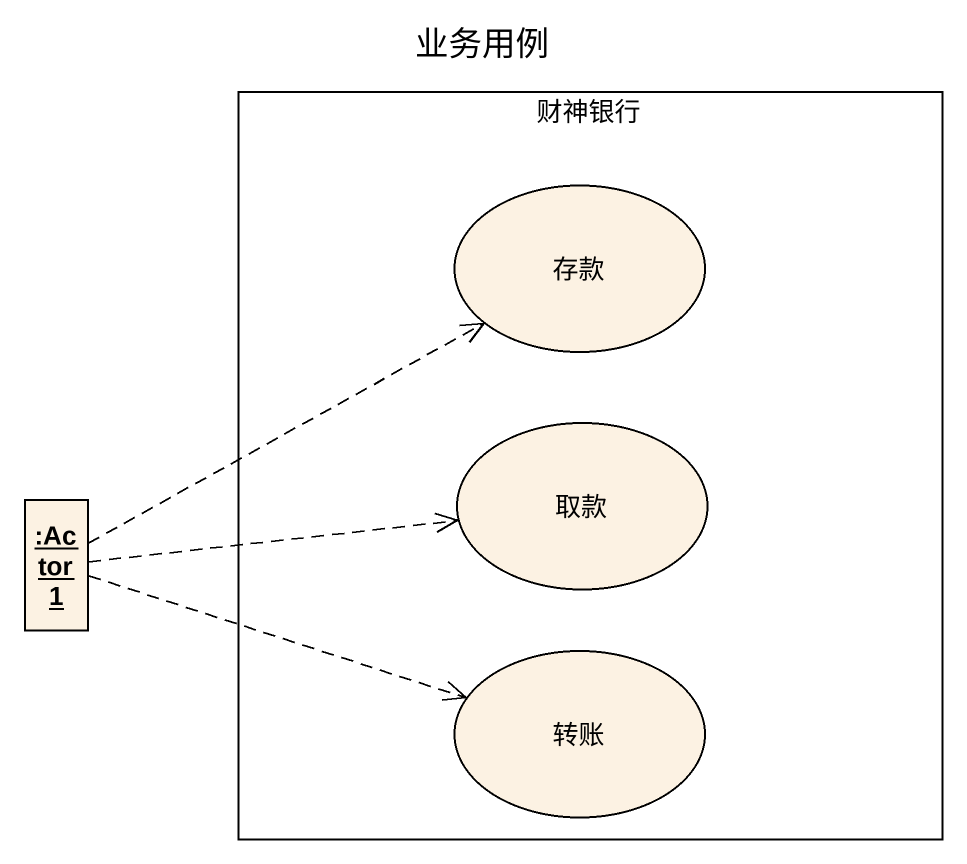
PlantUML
@startuml
title 业务用例
allowmixing
hide circle
hide empty members
rectangle 财神银行 {
  usecase 存款
  usecase 取款
  usecase 转账
}
object ":Actor1" as Actor1
Actor1 .right.> 存款
Actor1 .right.> 取款
Actor1 .right.> 转账
@enduml
